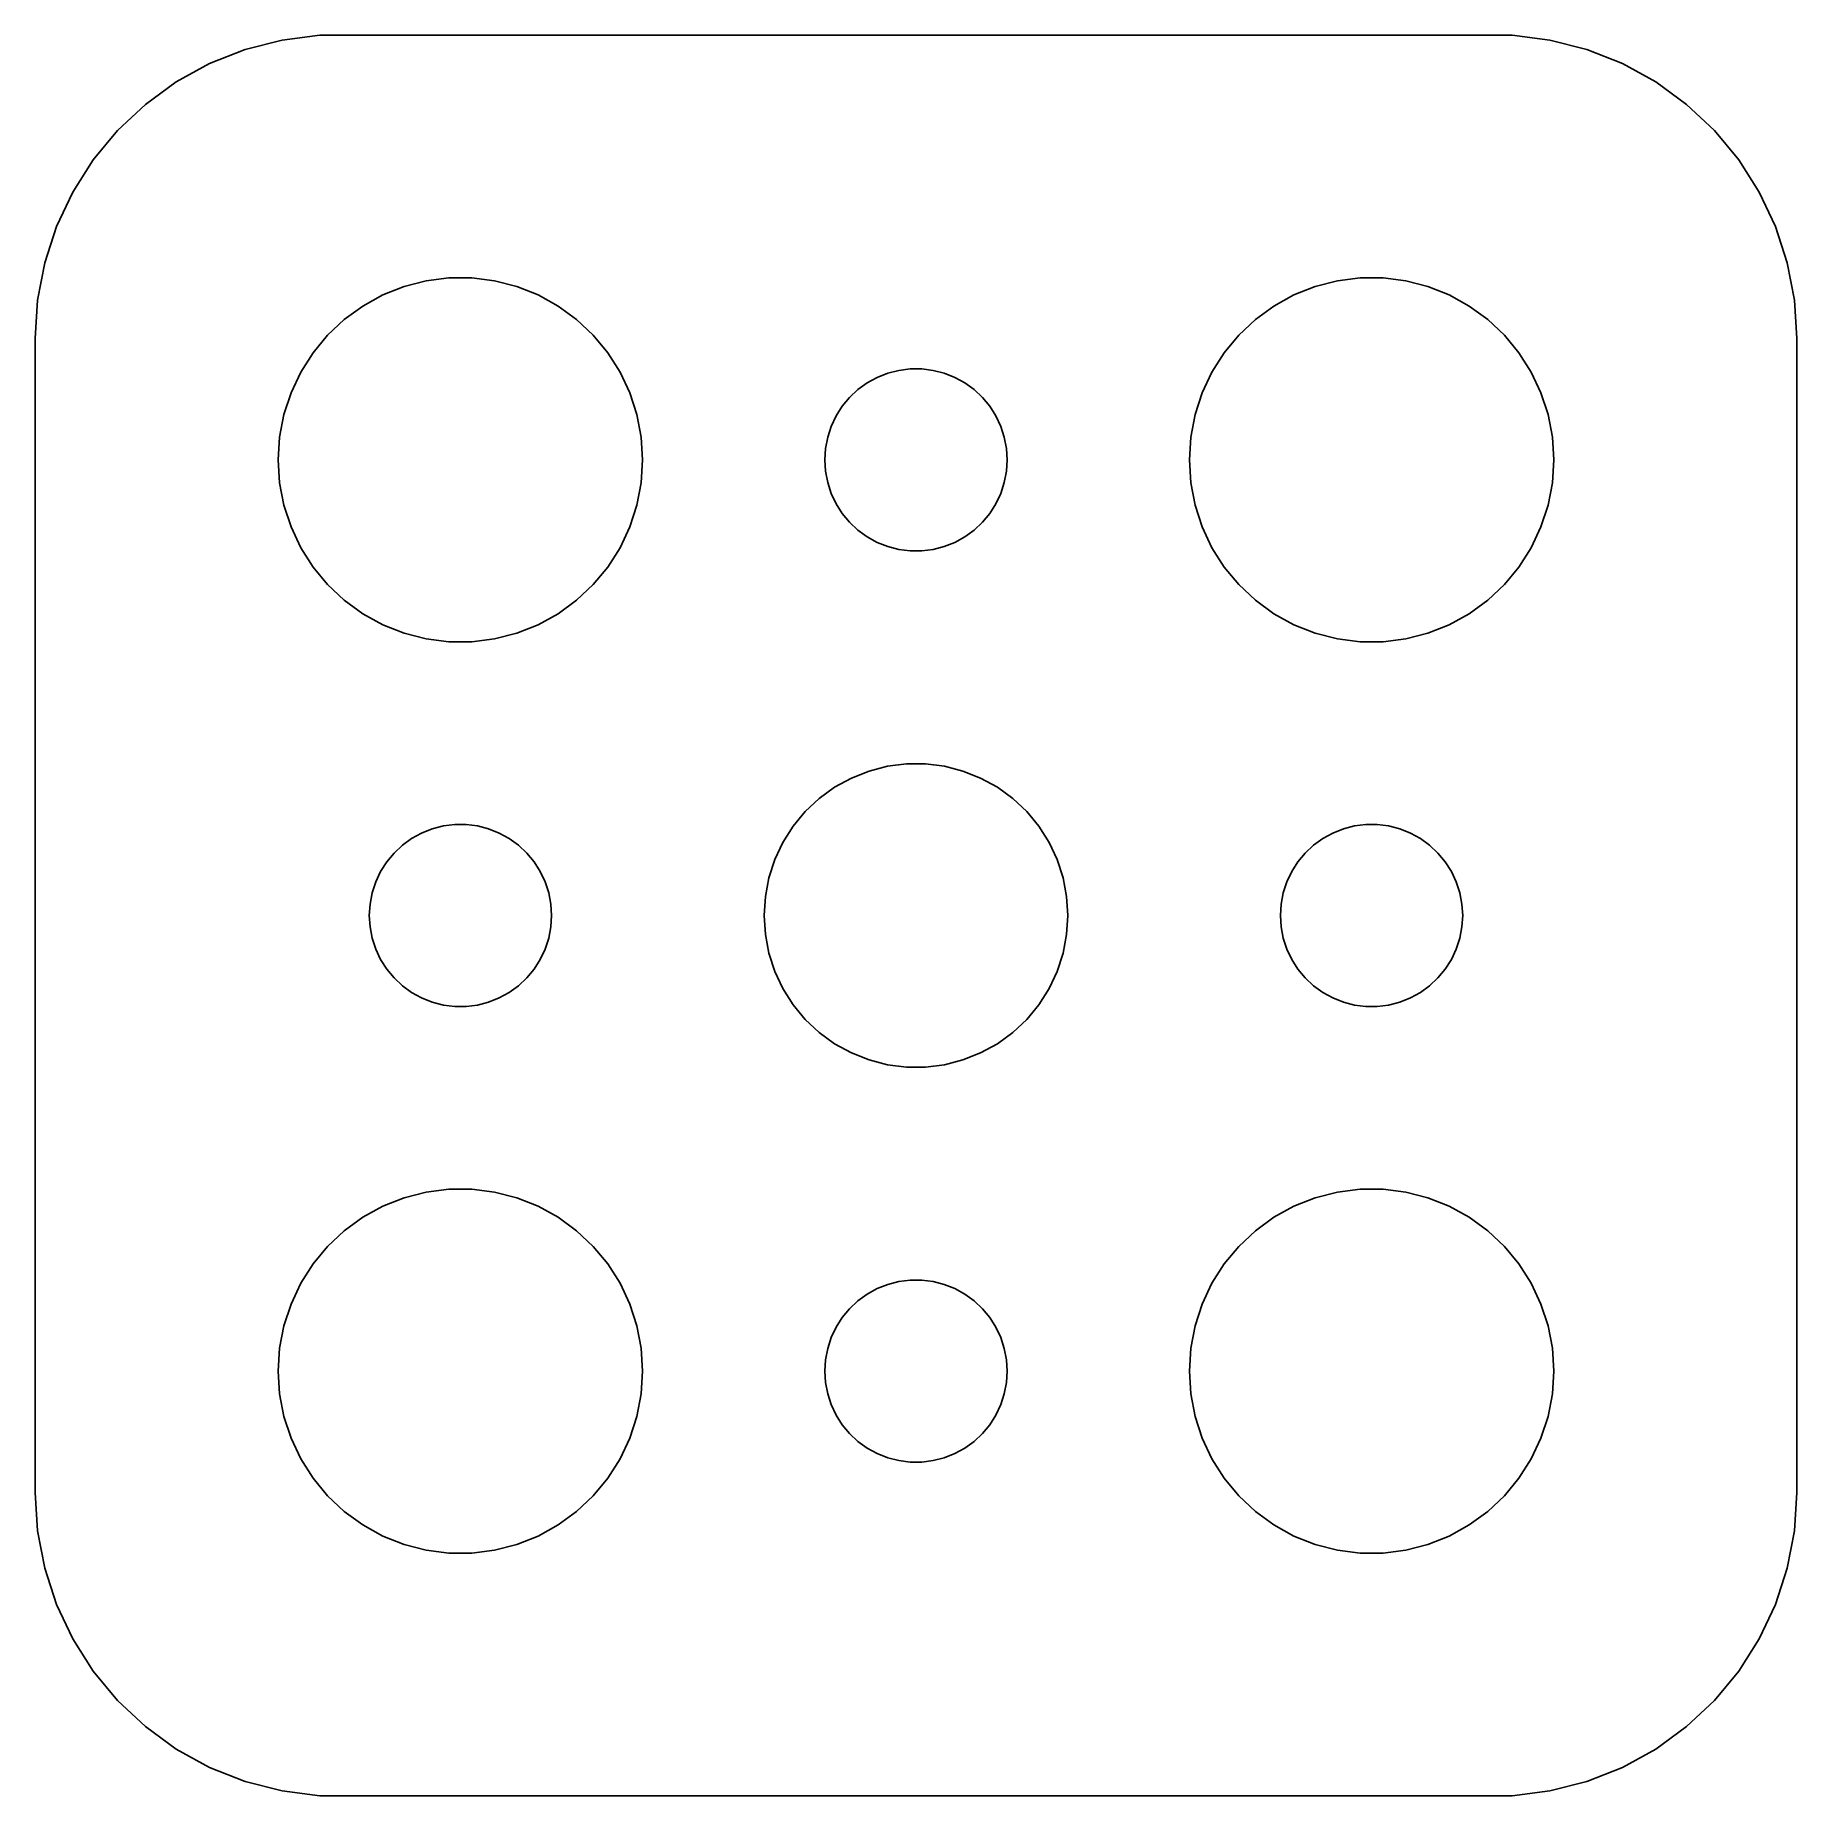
# Model space of a CAD drawing. Header units: metres. Extents: x -14.5 to 14.5, y 24.5 to 53.5.
import ezdxf

# ---------------------------------------------------------------- set-up
doc = ezdxf.new("R2010")
doc.units = ezdxf.units.M

msp = doc.modelspace()

# ---------------------------------------------------------------- linework, layer by layer
for p, q in [((-10.4369, 53.4114), (-11.0451, 53.2553)), ((-9.81395, 53.4901), (-10.4369, 53.4114)), ((9.81395, 53.4901), (-9.81395, 53.4901)), ((10.4369, 53.4114), (9.81395, 53.4901)), ((11.0451, 53.2553), (10.4369, 53.4114)), ((-11.0451, 53.2553), (-11.6289, 53.0241)), ((11.6289, 53.0241), (11.0451, 53.2553)), ((-11.6289, 53.0241), (-12.1791, 52.7216)), ((12.1791, 52.7216), (11.6289, 53.0241)), ((-12.1791, 52.7216), (-12.6871, 52.3526)), ((12.6871, 52.3526), (12.1791, 52.7216)), ((-12.6871, 52.3526), (-13.1448, 51.9227)), ((13.1448, 51.9227), (12.6871, 52.3526)), ((-13.1448, 51.9227), (-13.5451, 51.4389)), ((13.5451, 51.4389), (13.1448, 51.9227)), ((-13.5451, 51.4389), (-13.8815, 50.9088)), ((13.8815, 50.9088), (13.5451, 51.4389)), ((-13.8815, 50.9088), (-14.1489, 50.3406)), ((14.1489, 50.3406), (13.8815, 50.9088)), ((-14.1489, 50.3406), (-14.3429, 49.7434)), ((14.3429, 49.7434), (14.1489, 50.3406)), ((-14.3429, 49.7434), (-14.4606, 49.1267)), ((14.4606, 49.1267), (14.3429, 49.7434)), ((-8.77733, 49.2145), (-8.42705, 49.3532)), ((-8.42705, 49.3532), (-8.06213, 49.4469)), ((-8.06213, 49.4469), (-7.68837, 49.4941)), ((-7.68837, 49.4941), (-7.31161, 49.4941)), ((-7.31161, 49.4941), (-6.93785, 49.4469)), ((-6.93785, 49.4469), (-6.57294, 49.3532)), ((-6.57294, 49.3532), (-6.22266, 49.2145)), ((6.22266, 49.2145), (6.57294, 49.3532)), ((6.57294, 49.3532), (6.93785, 49.4469)), ((6.93785, 49.4469), (7.31161, 49.4941)), ((7.31161, 49.4941), (7.68837, 49.4941)), ((7.68837, 49.4941), (8.06213, 49.4469)), ((8.06213, 49.4469), (8.42705, 49.3532)), ((8.42705, 49.3532), (8.77733, 49.2145)), ((-14.4606, 49.1267), (-14.5, 48.5)), ((-9.41226, 48.8115), (-9.10747, 49.033)), ((-9.10747, 49.033), (-8.77733, 49.2145)), ((-6.22266, 49.2145), (-5.89252, 49.033)), ((-5.89252, 49.033), (-5.58772, 48.8115)), ((5.58772, 48.8115), (5.89252, 49.033)), ((5.89252, 49.033), (6.22266, 49.2145)), ((8.77733, 49.2145), (9.10747, 49.033)), ((9.10747, 49.033), (9.41226, 48.8115)), ((14.5, 48.5), (14.4606, 49.1267)), ((-9.6869, 48.5536), (-9.41226, 48.8115)), ((-5.58772, 48.8115), (-5.31308, 48.5536)), ((5.31308, 48.5536), (5.58772, 48.8115)), ((9.41226, 48.8115), (9.6869, 48.5536)), ((-14.5, 48.5), (-14.5, 29.5)), ((-9.92705, 48.2634), (-9.6869, 48.5536)), ((-5.31308, 48.5536), (-5.07294, 48.2634)), ((5.07294, 48.2634), (5.31308, 48.5536)), ((9.6869, 48.5536), (9.92705, 48.2634)), ((14.5, 29.5), (14.5, 48.5)), ((-10.1289, 47.9453), (-9.92705, 48.2634)), ((-5.07294, 48.2634), (-4.87108, 47.9453)), ((4.87108, 47.9453), (5.07294, 48.2634)), ((9.92705, 48.2634), (10.1289, 47.9453)), ((-10.2893, 47.6044), (-10.1289, 47.9453)), ((-4.87108, 47.9453), (-4.71066, 47.6044)), ((-0.803726, 47.7665), (-0.638657, 47.8572)), ((-0.638657, 47.8572), (-0.463516, 47.9266)), ((-0.463516, 47.9266), (-0.281067, 47.9734)), ((-0.281067, 47.9734), (-0.094177, 47.997)), ((-0.094177, 47.997), (0.094177, 47.997)), ((0.094177, 47.997), (0.281067, 47.9734)), ((0.281067, 47.9734), (0.463516, 47.9266)), ((0.463516, 47.9266), (0.638657, 47.8572)), ((0.638657, 47.8572), (0.803726, 47.7665)), ((4.71066, 47.6044), (4.87108, 47.9453)), ((10.1289, 47.9453), (10.2893, 47.6044)), ((-10.4057, 47.2461), (-10.2893, 47.6044)), ((-4.71066, 47.6044), (-4.59424, 47.2461)), ((-1.09344, 47.5268), (-0.956131, 47.6558)), ((-0.956131, 47.6558), (-0.803726, 47.7665)), ((0.803726, 47.7665), (0.956131, 47.6558)), ((0.956131, 47.6558), (1.09344, 47.5268)), ((4.59424, 47.2461), (4.71066, 47.6044)), ((10.2893, 47.6044), (10.4057, 47.2461)), ((-1.31445, 47.2226), (-1.21352, 47.3817)), ((-1.21352, 47.3817), (-1.09344, 47.5268)), ((1.09344, 47.5268), (1.21352, 47.3817)), ((1.21352, 47.3817), (1.31445, 47.2226)), ((-10.4763, 46.876), (-10.4057, 47.2461)), ((-4.59424, 47.2461), (-4.52365, 46.876)), ((-1.45287, 46.873), (-1.39465, 47.0522)), ((-1.39465, 47.0522), (-1.31445, 47.2226)), ((1.31445, 47.2226), (1.39465, 47.0522)), ((1.39465, 47.0522), (1.45287, 46.873)), ((4.52365, 46.876), (4.59424, 47.2461)), ((10.4057, 47.2461), (10.4763, 46.876)), ((-10.5, 46.5), (-10.4763, 46.876)), ((-4.52365, 46.876), (-4.5, 46.5)), ((-1.48816, 46.688), (-1.45287, 46.873)), ((1.45287, 46.873), (1.48816, 46.688)), ((4.5, 46.5), (4.52365, 46.876)), ((10.4763, 46.876), (10.5, 46.5)), ((-10.4763, 46.124), (-10.5, 46.5)), ((-4.5, 46.5), (-4.52365, 46.124)), ((-1.5, 46.5), (-1.48816, 46.688)), ((-1.48816, 46.312), (-1.5, 46.5)), ((1.48816, 46.688), (1.5, 46.5)), ((1.5, 46.5), (1.48816, 46.312)), ((4.52365, 46.124), (4.5, 46.5)), ((10.5, 46.5), (10.4763, 46.124)), ((-10.4057, 45.7539), (-10.4763, 46.124)), ((-4.52365, 46.124), (-4.59424, 45.7539)), ((-1.45287, 46.127), (-1.48816, 46.312)), ((-1.39465, 45.9478), (-1.45287, 46.127)), ((1.45287, 46.127), (1.39465, 45.9478)), ((1.48816, 46.312), (1.45287, 46.127)), ((4.59424, 45.7539), (4.52365, 46.124)), ((10.4763, 46.124), (10.4057, 45.7539)), ((-1.31445, 45.7774), (-1.39465, 45.9478)), ((1.39465, 45.9478), (1.31445, 45.7774)), ((-10.2893, 45.3956), (-10.4057, 45.7539)), ((-4.59424, 45.7539), (-4.71066, 45.3956)), ((-1.21352, 45.6183), (-1.31445, 45.7774)), ((-1.09344, 45.4732), (-1.21352, 45.6183)), ((1.21352, 45.6183), (1.09344, 45.4732)), ((1.31445, 45.7774), (1.21352, 45.6183)), ((4.71066, 45.3956), (4.59424, 45.7539)), ((10.4057, 45.7539), (10.2893, 45.3956)), ((-10.1289, 45.0547), (-10.2893, 45.3956)), ((-4.71066, 45.3956), (-4.87108, 45.0547)), ((-0.956131, 45.3442), (-1.09344, 45.4732)), ((-0.803726, 45.2335), (-0.956131, 45.3442)), ((0.956131, 45.3442), (0.803726, 45.2335)), ((1.09344, 45.4732), (0.956131, 45.3442)), ((4.87108, 45.0547), (4.71066, 45.3956)), ((10.2893, 45.3956), (10.1289, 45.0547)), ((-9.92705, 44.7366), (-10.1289, 45.0547)), ((-4.87108, 45.0547), (-5.07294, 44.7366)), ((-0.638657, 45.1427), (-0.803726, 45.2335)), ((-0.463516, 45.0734), (-0.638657, 45.1427)), ((-0.281067, 45.0266), (-0.463516, 45.0734)), ((-0.094177, 45.0029), (-0.281067, 45.0266)), ((0.094177, 45.0029), (-0.094177, 45.0029)), ((0.281067, 45.0266), (0.094177, 45.0029)), ((0.463516, 45.0734), (0.281067, 45.0266)), ((0.638657, 45.1427), (0.463516, 45.0734)), ((0.803726, 45.2335), (0.638657, 45.1427)), ((5.07294, 44.7366), (4.87108, 45.0547)), ((10.1289, 45.0547), (9.92705, 44.7366)), ((-9.6869, 44.4464), (-9.92705, 44.7366)), ((-5.07294, 44.7366), (-5.31308, 44.4464)), ((5.31308, 44.4464), (5.07294, 44.7366)), ((9.92705, 44.7366), (9.6869, 44.4464)), ((-9.41226, 44.1884), (-9.6869, 44.4464)), ((-5.31308, 44.4464), (-5.58772, 44.1884)), ((5.58772, 44.1884), (5.31308, 44.4464)), ((9.6869, 44.4464), (9.41226, 44.1884)), ((-9.10747, 43.967), (-9.41226, 44.1884)), ((-5.58772, 44.1884), (-5.89252, 43.967)), ((5.89252, 43.967), (5.58772, 44.1884)), ((9.41226, 44.1884), (9.10747, 43.967)), ((-8.77733, 43.7855), (-9.10747, 43.967)), ((-5.89252, 43.967), (-6.22266, 43.7855)), ((6.22266, 43.7855), (5.89252, 43.967)), ((9.10747, 43.967), (8.77733, 43.7855)), ((-8.42705, 43.6468), (-8.77733, 43.7855)), ((-8.06213, 43.5531), (-8.42705, 43.6468)), ((-7.68837, 43.5059), (-8.06213, 43.5531)), ((-7.31161, 43.5059), (-7.68837, 43.5059)), ((-6.93785, 43.5531), (-7.31161, 43.5059)), ((-6.57294, 43.6468), (-6.93785, 43.5531)), ((-6.22266, 43.7855), (-6.57294, 43.6468)), ((6.57294, 43.6468), (6.22266, 43.7855)), ((6.93785, 43.5531), (6.57294, 43.6468)), ((7.31161, 43.5059), (6.93785, 43.5531)), ((7.68837, 43.5059), (7.31161, 43.5059)), ((8.06213, 43.5531), (7.68837, 43.5059)), ((8.42705, 43.6468), (8.06213, 43.5531)), ((8.77733, 43.7855), (8.42705, 43.6468)), ((-0.468445, 41.4557), (-0.156967, 41.4951)), ((-0.156967, 41.4951), (0.156967, 41.4951)), ((0.156967, 41.4951), (0.468445, 41.4557)), ((-1.33955, 41.1108), (-1.06444, 41.2621)), ((-1.06444, 41.2621), (-0.772537, 41.3776)), ((-0.772537, 41.3776), (-0.468445, 41.4557)), ((0.468445, 41.4557), (0.772537, 41.3776)), ((0.772537, 41.3776), (1.06444, 41.2621)), ((1.06444, 41.2621), (1.33955, 41.1108)), ((-1.82242, 40.7114), (-1.59355, 40.9263)), ((-1.59355, 40.9263), (-1.33955, 41.1108)), ((1.33955, 41.1108), (1.59355, 40.9263)), ((1.59355, 40.9263), (1.82242, 40.7114)), ((-2.02254, 40.4695), (-1.82242, 40.7114)), ((1.82242, 40.7114), (2.02254, 40.4695)), ((-8.30373, 40.2665), (-8.13866, 40.3572)), ((-8.13866, 40.3572), (-7.96352, 40.4266)), ((-7.96352, 40.4266), (-7.78107, 40.4734)), ((-7.78107, 40.4734), (-7.59418, 40.497)), ((-7.59418, 40.497), (-7.40581, 40.497)), ((-7.40581, 40.497), (-7.21892, 40.4734)), ((-7.21892, 40.4734), (-7.03647, 40.4266)), ((-7.03647, 40.4266), (-6.86133, 40.3572)), ((-6.86133, 40.3572), (-6.69626, 40.2665)), ((-2.19077, 40.2044), (-2.02254, 40.4695)), ((2.02254, 40.4695), (2.19077, 40.2044)), ((6.69626, 40.2665), (6.86133, 40.3572)), ((6.86133, 40.3572), (7.03647, 40.4266)), ((7.03647, 40.4266), (7.21892, 40.4734)), ((7.21892, 40.4734), (7.40581, 40.497)), ((7.40581, 40.497), (7.59418, 40.497)), ((7.59418, 40.497), (7.78107, 40.4734)), ((7.78107, 40.4734), (7.96352, 40.4266)), ((7.96352, 40.4266), (8.13866, 40.3572)), ((8.13866, 40.3572), (8.30373, 40.2665)), ((-8.71352, 39.8817), (-8.59344, 40.0268)), ((-8.59344, 40.0268), (-8.45613, 40.1558)), ((-8.45613, 40.1558), (-8.30373, 40.2665)), ((-6.69626, 40.2665), (-6.54385, 40.1558)), ((-6.54385, 40.1558), (-6.40654, 40.0268)), ((-6.40654, 40.0268), (-6.28647, 39.8817)), ((-2.32443, 39.9203), (-2.19077, 40.2044)), ((2.19077, 40.2044), (2.32443, 39.9203)), ((6.28647, 39.8817), (6.40654, 40.0268)), ((6.40654, 40.0268), (6.54385, 40.1558)), ((6.54385, 40.1558), (6.69626, 40.2665)), ((8.30373, 40.2665), (8.45613, 40.1558)), ((8.45613, 40.1558), (8.59344, 40.0268)), ((8.59344, 40.0268), (8.71352, 39.8817)), ((-8.81445, 39.7226), (-8.71352, 39.8817)), ((-6.28647, 39.8817), (-6.18553, 39.7226)), ((-2.42145, 39.6217), (-2.32443, 39.9203)), ((2.32443, 39.9203), (2.42145, 39.6217)), ((6.18553, 39.7226), (6.28647, 39.8817)), ((8.71352, 39.8817), (8.81445, 39.7226)), ((-8.95287, 39.373), (-8.89465, 39.5522)), ((-8.89465, 39.5522), (-8.81445, 39.7226)), ((-6.18553, 39.7226), (-6.10533, 39.5522)), ((-6.10533, 39.5522), (-6.04712, 39.373)), ((-2.48029, 39.3133), (-2.42145, 39.6217)), ((2.42145, 39.6217), (2.48029, 39.3133)), ((6.04712, 39.373), (6.10533, 39.5522)), ((6.10533, 39.5522), (6.18553, 39.7226)), ((8.81445, 39.7226), (8.89465, 39.5522)), ((8.89465, 39.5522), (8.95287, 39.373)), ((-9, 39), (-8.98816, 39.188)), ((-8.98816, 39.188), (-8.95287, 39.373)), ((-6.04712, 39.373), (-6.01183, 39.188)), ((-6.01183, 39.188), (-6, 39)), ((-2.5, 39), (-2.48029, 39.3133)), ((2.48029, 39.3133), (2.5, 39)), ((6, 39), (6.01183, 39.188)), ((6.01183, 39.188), (6.04712, 39.373)), ((8.95287, 39.373), (8.98816, 39.188)), ((8.98816, 39.188), (9, 39)), ((-8.98816, 38.812), (-9, 39)), ((-6, 39), (-6.01183, 38.812)), ((-2.48029, 38.6867), (-2.5, 39)), ((2.5, 39), (2.48029, 38.6867)), ((6.01183, 38.812), (6, 39)), ((9, 39), (8.98816, 38.812)), ((-8.95287, 38.627), (-8.98816, 38.812)), ((-8.89465, 38.4478), (-8.95287, 38.627)), ((-6.04712, 38.627), (-6.10533, 38.4478)), ((-6.01183, 38.812), (-6.04712, 38.627)), ((-2.42145, 38.3783), (-2.48029, 38.6867)), ((2.48029, 38.6867), (2.42145, 38.3783)), ((6.04712, 38.627), (6.01183, 38.812)), ((6.10533, 38.4478), (6.04712, 38.627)), ((8.95287, 38.627), (8.89465, 38.4478)), ((8.98816, 38.812), (8.95287, 38.627)), ((-8.81445, 38.2774), (-8.89465, 38.4478)), ((-6.10533, 38.4478), (-6.18553, 38.2774)), ((-2.32443, 38.0797), (-2.42145, 38.3783)), ((2.42145, 38.3783), (2.32443, 38.0797)), ((6.18553, 38.2774), (6.10533, 38.4478)), ((8.89465, 38.4478), (8.81445, 38.2774)), ((-8.71352, 38.1183), (-8.81445, 38.2774)), ((-8.59344, 37.9732), (-8.71352, 38.1183)), ((-6.28647, 38.1183), (-6.40654, 37.9732)), ((-6.18553, 38.2774), (-6.28647, 38.1183)), ((-2.19077, 37.7956), (-2.32443, 38.0797)), ((2.32443, 38.0797), (2.19077, 37.7956)), ((6.28647, 38.1183), (6.18553, 38.2774)), ((6.40654, 37.9732), (6.28647, 38.1183)), ((8.71352, 38.1183), (8.59344, 37.9732)), ((8.81445, 38.2774), (8.71352, 38.1183)), ((-8.45613, 37.8442), (-8.59344, 37.9732)), ((-8.30373, 37.7335), (-8.45613, 37.8442)), ((-8.13866, 37.6428), (-8.30373, 37.7335)), ((-6.69626, 37.7335), (-6.86133, 37.6428)), ((-6.54385, 37.8442), (-6.69626, 37.7335)), ((-6.40654, 37.9732), (-6.54385, 37.8442)), ((-2.02254, 37.5305), (-2.19077, 37.7956)), ((2.19077, 37.7956), (2.02254, 37.5305)), ((6.54385, 37.8442), (6.40654, 37.9732)), ((6.69626, 37.7335), (6.54385, 37.8442)), ((6.86133, 37.6428), (6.69626, 37.7335)), ((8.30373, 37.7335), (8.13866, 37.6428)), ((8.45613, 37.8442), (8.30373, 37.7335)), ((8.59344, 37.9732), (8.45613, 37.8442)), ((-7.96352, 37.5734), (-8.13866, 37.6428)), ((-7.78107, 37.5266), (-7.96352, 37.5734)), ((-7.59418, 37.503), (-7.78107, 37.5266)), ((-7.40581, 37.503), (-7.59418, 37.503)), ((-7.21892, 37.5266), (-7.40581, 37.503)), ((-7.03647, 37.5734), (-7.21892, 37.5266)), ((-6.86133, 37.6428), (-7.03647, 37.5734)), ((-1.82242, 37.2886), (-2.02254, 37.5305)), ((2.02254, 37.5305), (1.82242, 37.2886)), ((7.03647, 37.5734), (6.86133, 37.6428)), ((7.21892, 37.5266), (7.03647, 37.5734)), ((7.40581, 37.503), (7.21892, 37.5266)), ((7.59418, 37.503), (7.40581, 37.503)), ((7.78107, 37.5266), (7.59418, 37.503)), ((7.96352, 37.5734), (7.78107, 37.5266)), ((8.13866, 37.6428), (7.96352, 37.5734)), ((-1.59355, 37.0737), (-1.82242, 37.2886)), ((1.82242, 37.2886), (1.59355, 37.0737)), ((-1.33955, 36.8892), (-1.59355, 37.0737)), ((-1.06444, 36.7379), (-1.33955, 36.8892)), ((1.33955, 36.8892), (1.06444, 36.7379)), ((1.59355, 37.0737), (1.33955, 36.8892)), ((-0.772537, 36.6224), (-1.06444, 36.7379)), ((-0.468445, 36.5443), (-0.772537, 36.6224)), ((-0.156967, 36.5049), (-0.468445, 36.5443)), ((0.468445, 36.5443), (0.156967, 36.5049)), ((0.772537, 36.6224), (0.468445, 36.5443)), ((1.06444, 36.7379), (0.772537, 36.6224)), ((0.156967, 36.5049), (-0.156967, 36.5049)), ((-8.77733, 34.2145), (-8.42705, 34.3532)), ((-8.42705, 34.3532), (-8.06213, 34.4469)), ((-8.06213, 34.4469), (-7.68837, 34.4941)), ((-7.68837, 34.4941), (-7.31161, 34.4941)), ((-7.31161, 34.4941), (-6.93785, 34.4469)), ((-6.93785, 34.4469), (-6.57294, 34.3532)), ((-6.57294, 34.3532), (-6.22266, 34.2145)), ((6.22266, 34.2145), (6.57294, 34.3532)), ((6.57294, 34.3532), (6.93785, 34.4469)), ((6.93785, 34.4469), (7.31161, 34.4941)), ((7.31161, 34.4941), (7.68837, 34.4941)), ((7.68837, 34.4941), (8.06213, 34.4469)), ((8.06213, 34.4469), (8.42705, 34.3532)), ((8.42705, 34.3532), (8.77733, 34.2145)), ((-9.41226, 33.8116), (-9.10747, 34.033)), ((-9.10747, 34.033), (-8.77733, 34.2145)), ((-6.22266, 34.2145), (-5.89252, 34.033)), ((-5.89252, 34.033), (-5.58772, 33.8116)), ((5.58772, 33.8116), (5.89252, 34.033)), ((5.89252, 34.033), (6.22266, 34.2145)), ((8.77733, 34.2145), (9.10747, 34.033)), ((9.10747, 34.033), (9.41226, 33.8116)), ((-9.6869, 33.5536), (-9.41226, 33.8116)), ((-5.58772, 33.8116), (-5.31308, 33.5536)), ((5.31308, 33.5536), (5.58772, 33.8116)), ((9.41226, 33.8116), (9.6869, 33.5536)), ((-9.92705, 33.2634), (-9.6869, 33.5536)), ((-5.31308, 33.5536), (-5.07294, 33.2634)), ((5.07294, 33.2634), (5.31308, 33.5536)), ((9.6869, 33.5536), (9.92705, 33.2634)), ((-10.1289, 32.9453), (-9.92705, 33.2634)), ((-5.07294, 33.2634), (-4.87108, 32.9453)), ((4.87108, 32.9453), (5.07294, 33.2634)), ((9.92705, 33.2634), (10.1289, 32.9453)), ((-10.2893, 32.6044), (-10.1289, 32.9453)), ((-4.87108, 32.9453), (-4.71066, 32.6044)), ((-0.803726, 32.7665), (-0.638657, 32.8573)), ((-0.638657, 32.8573), (-0.463516, 32.9266)), ((-0.463516, 32.9266), (-0.281067, 32.9734)), ((-0.281067, 32.9734), (-0.094177, 32.9971)), ((-0.094177, 32.9971), (0.094177, 32.9971)), ((0.094177, 32.9971), (0.281067, 32.9734)), ((0.281067, 32.9734), (0.463516, 32.9266)), ((0.463516, 32.9266), (0.638657, 32.8573)), ((0.638657, 32.8573), (0.803726, 32.7665)), ((4.71066, 32.6044), (4.87108, 32.9453)), ((10.1289, 32.9453), (10.2893, 32.6044)), ((-10.4057, 32.2461), (-10.2893, 32.6044)), ((-4.71066, 32.6044), (-4.59424, 32.2461)), ((-1.21352, 32.3817), (-1.09344, 32.5268)), ((-1.09344, 32.5268), (-0.956131, 32.6558)), ((-0.956131, 32.6558), (-0.803726, 32.7665)), ((0.803726, 32.7665), (0.956131, 32.6558)), ((0.956131, 32.6558), (1.09344, 32.5268)), ((1.09344, 32.5268), (1.21352, 32.3817)), ((4.59424, 32.2461), (4.71066, 32.6044)), ((10.2893, 32.6044), (10.4057, 32.2461)), ((-10.4763, 31.876), (-10.4057, 32.2461)), ((-4.59424, 32.2461), (-4.52365, 31.876)), ((-1.39465, 32.0522), (-1.31445, 32.2226)), ((-1.31445, 32.2226), (-1.21352, 32.3817)), ((1.21352, 32.3817), (1.31445, 32.2226)), ((1.31445, 32.2226), (1.39465, 32.0522)), ((4.52365, 31.876), (4.59424, 32.2461)), ((10.4057, 32.2461), (10.4763, 31.876)), ((-1.45287, 31.873), (-1.39465, 32.0522)), ((1.39465, 32.0522), (1.45287, 31.873)), ((-10.5, 31.5), (-10.4763, 31.876)), ((-4.52365, 31.876), (-4.5, 31.5)), ((-1.5, 31.5), (-1.48816, 31.688)), ((-1.48816, 31.688), (-1.45287, 31.873)), ((1.45287, 31.873), (1.48816, 31.688)), ((1.48816, 31.688), (1.5, 31.5)), ((4.5, 31.5), (4.52365, 31.876)), ((10.4763, 31.876), (10.5, 31.5)), ((-10.4763, 31.124), (-10.5, 31.5)), ((-4.5, 31.5), (-4.52365, 31.124)), ((-1.48816, 31.312), (-1.5, 31.5)), ((1.5, 31.5), (1.48816, 31.312)), ((4.52365, 31.124), (4.5, 31.5)), ((10.5, 31.5), (10.4763, 31.124)), ((-10.4057, 30.7539), (-10.4763, 31.124)), ((-4.52365, 31.124), (-4.59424, 30.7539)), ((-1.45287, 31.127), (-1.48816, 31.312)), ((-1.39465, 30.9478), (-1.45287, 31.127)), ((1.45287, 31.127), (1.39465, 30.9478)), ((1.48816, 31.312), (1.45287, 31.127)), ((4.59424, 30.7539), (4.52365, 31.124)), ((10.4763, 31.124), (10.4057, 30.7539)), ((-10.2893, 30.3956), (-10.4057, 30.7539)), ((-4.59424, 30.7539), (-4.71066, 30.3956)), ((-1.31445, 30.7774), (-1.39465, 30.9478)), ((-1.21352, 30.6183), (-1.31445, 30.7774)), ((1.31445, 30.7774), (1.21352, 30.6183)), ((1.39465, 30.9478), (1.31445, 30.7774)), ((4.71066, 30.3956), (4.59424, 30.7539)), ((10.4057, 30.7539), (10.2893, 30.3956)), ((-1.09344, 30.4732), (-1.21352, 30.6183)), ((-0.956131, 30.3442), (-1.09344, 30.4732)), ((1.09344, 30.4732), (0.956131, 30.3442)), ((1.21352, 30.6183), (1.09344, 30.4732)), ((-10.1289, 30.0547), (-10.2893, 30.3956)), ((-4.71066, 30.3956), (-4.87108, 30.0547)), ((-0.803726, 30.2335), (-0.956131, 30.3442)), ((-0.638657, 30.1428), (-0.803726, 30.2335)), ((0.803726, 30.2335), (0.638657, 30.1428)), ((0.956131, 30.3442), (0.803726, 30.2335)), ((4.87108, 30.0547), (4.71066, 30.3956)), ((10.2893, 30.3956), (10.1289, 30.0547)), ((-9.92705, 29.7366), (-10.1289, 30.0547)), ((-4.87108, 30.0547), (-5.07294, 29.7366)), ((-0.463516, 30.0734), (-0.638657, 30.1428)), ((-0.281067, 30.0266), (-0.463516, 30.0734)), ((-0.094177, 30.003), (-0.281067, 30.0266)), ((0.094177, 30.003), (-0.094177, 30.003)), ((0.281067, 30.0266), (0.094177, 30.003)), ((0.463516, 30.0734), (0.281067, 30.0266)), ((0.638657, 30.1428), (0.463516, 30.0734)), ((5.07294, 29.7366), (4.87108, 30.0547)), ((10.1289, 30.0547), (9.92705, 29.7366)), ((-9.6869, 29.4464), (-9.92705, 29.7366)), ((-5.07294, 29.7366), (-5.31308, 29.4464)), ((5.31308, 29.4464), (5.07294, 29.7366)), ((9.92705, 29.7366), (9.6869, 29.4464)), ((-14.5, 29.5), (-14.4606, 28.8733)), ((-9.41226, 29.1885), (-9.6869, 29.4464)), ((-5.31308, 29.4464), (-5.58772, 29.1885)), ((5.58772, 29.1885), (5.31308, 29.4464)), ((9.6869, 29.4464), (9.41226, 29.1885)), ((14.4606, 28.8733), (14.5, 29.5)), ((-9.10747, 28.967), (-9.41226, 29.1885)), ((-5.58772, 29.1885), (-5.89252, 28.967)), ((5.89252, 28.967), (5.58772, 29.1885)), ((9.41226, 29.1885), (9.10747, 28.967)), ((-14.4606, 28.8733), (-14.3429, 28.2566)), ((-8.77733, 28.7855), (-9.10747, 28.967)), ((-8.42705, 28.6468), (-8.77733, 28.7855)), ((-6.22266, 28.7855), (-6.57294, 28.6468)), ((-5.89252, 28.967), (-6.22266, 28.7855)), ((6.22266, 28.7855), (5.89252, 28.967)), ((6.57294, 28.6468), (6.22266, 28.7855)), ((8.77733, 28.7855), (8.42705, 28.6468)), ((9.10747, 28.967), (8.77733, 28.7855)), ((14.3429, 28.2566), (14.4606, 28.8733)), ((-8.06213, 28.5531), (-8.42705, 28.6468)), ((-7.68837, 28.5059), (-8.06213, 28.5531)), ((-7.31161, 28.5059), (-7.68837, 28.5059)), ((-6.93785, 28.5531), (-7.31161, 28.5059)), ((-6.57294, 28.6468), (-6.93785, 28.5531)), ((6.93785, 28.5531), (6.57294, 28.6468)), ((7.31161, 28.5059), (6.93785, 28.5531)), ((7.68837, 28.5059), (7.31161, 28.5059)), ((8.06213, 28.5531), (7.68837, 28.5059)), ((8.42705, 28.6468), (8.06213, 28.5531)), ((-14.3429, 28.2566), (-14.1489, 27.6594)), ((14.1489, 27.6594), (14.3429, 28.2566)), ((-14.1489, 27.6594), (-13.8815, 27.0912)), ((13.8815, 27.0912), (14.1489, 27.6594)), ((-13.8815, 27.0912), (-13.5451, 26.5611)), ((13.5451, 26.5611), (13.8815, 27.0912)), ((-13.5451, 26.5611), (-13.1448, 26.0773)), ((13.1448, 26.0773), (13.5451, 26.5611)), ((-13.1448, 26.0773), (-12.6871, 25.6474)), ((12.6871, 25.6474), (13.1448, 26.0773)), ((-12.6871, 25.6474), (-12.1791, 25.2784)), ((12.1791, 25.2784), (12.6871, 25.6474)), ((-12.1791, 25.2784), (-11.6289, 24.9759)), ((11.6289, 24.9759), (12.1791, 25.2784)), ((-11.6289, 24.9759), (-11.0451, 24.7447)), ((11.0451, 24.7447), (11.6289, 24.9759)), ((-11.0451, 24.7447), (-10.4369, 24.5886)), ((10.4369, 24.5886), (11.0451, 24.7447)), ((-10.4369, 24.5886), (-9.81395, 24.5099)), ((-9.81395, 24.5099), (9.81395, 24.5099)), ((9.81395, 24.5099), (10.4369, 24.5886))]:
    msp.add_line(p, q)

doc.saveas('drawing.dxf')
